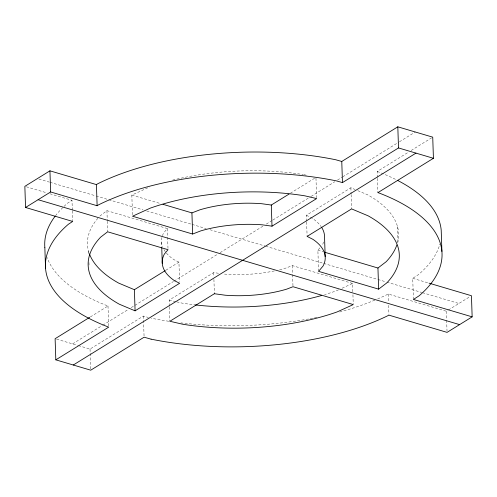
<?xml version="1.0" encoding="UTF-8"?>
<svg xmlns="http://www.w3.org/2000/svg" width="497" height="497" viewBox="0 0 497 497"><rect width="100%" height="100%" fill="white"/><g stroke="black" fill="none" stroke-linecap="round" stroke-linejoin="round"><path stroke-width="0.37" stroke-dasharray="2.48 1.86" d="M99.903 216.052L106.936 210.666L167.334 228.564L163.656 232.931A81.539 35.616 -1.9 0 0 162.488 246.5M318.583 271.356L317.881 250.221L320.143 247.537M72.32 210.125L71.997 200.316L67.679 203.087A198.309 86.621 -1.9 0 0 63.964 206.46M413.429 299.455L412.727 278.326L418.375 274.692A198.409 86.664 -1.9 0 0 439.932 243.965M90.379 316.906L108.004 306.003A198.309 86.621 -1.9 0 1 47.103 257.589M165.83 270.25L178.932 262.149L179.585 281.774M290.341 193.265L314.632 178.249M72.581 343.881L102.227 325.547M102.885 325.144L128.58 309.252M131.214 307.624L173.385 281.55M174.043 281.147L217.524 254.259M220.159 252.625L263 226.141M266.293 224.104L272.226 220.432M272.884 220.028L310.457 196.793M311.116 196.39L334.848 181.716M337.488 180.082L342.098 177.23M342.756 176.82L398.787 142.179M399.451 141.769L415.268 131.991M78.396 345.608L90.038 349.056L143.397 316.061L148.274 317.446M169.365 306.164L169.166 300.126L213.691 272.598L219.469 273.393M306.606 221.308L306.407 215.269L350.894 187.76L355.026 189.494M377.391 177.541L377.186 171.502L408.553 152.113M411.168 150.492L431.421 137.967M377.658 298.939A198.309 86.621 -1.9 0 0 388.269 294.031L446.356 311.24L447.679 310.426M448.337 310.016L470.131 296.541M132.475 214.716L131.829 195.091L149.585 187.009M338.569 289.819L336.469 290.776A155.66 67.996 -1.9 0 1 324.572 294.634M342.066 288.229L352.566 283.452L352.839 291.751M352.566 283.452L292.298 265.591L286.067 267.995A81.539 35.616 -1.9 0 1 278.904 269.921M304.046 174.683L306.276 175.199M169.166 300.126L175.963 301.704M176.721 301.878L182.008 303.102A155.66 67.996 -1.9 0 0 195.445 304.934M377.186 171.502L377.913 171.707A198.409 86.664 -1.9 0 1 396.426 179.821M131.829 195.091L160.761 203.664M317.881 250.221L323.069 251.762M412.727 278.326L428.339 282.948M38.884 179.026L49.296 182.113M50.035 182.331L95.399 195.775M96.145 195.992L108.042 199.521M108.787 199.738L142.993 209.877M146.714 210.977L191.333 224.197M192.078 224.42L206.205 228.608M209.927 229.707L264.938 246.009M265.684 246.232L322.907 263.186M323.653 263.404L377.155 279.258M377.9 279.482L386.076 281.905M386.815 282.122L421.748 292.472M422.487 292.696L458.905 303.481M26.322 186.779L46.948 192.892M49.899 193.768L71.997 200.316M56.577 339.14L77.669 345.39M357.784 190.655L367.438 194.7A155.66 67.996 -1.9 0 1 397.525 242.797M306.407 215.269L312.24 218.22A81.539 35.616 -1.9 0 1 321.019 226.458M178.932 262.149L173.82 259.564A81.539 35.616 -1.9 0 1 163.755 249.295M446.356 311.24L446.629 319.54M446.66 320.298L447.008 330.859M397.488 226.564L398.041 243.163M388.25 294.025L388.53 302.325M388.629 305.344L388.927 314.402M377.416 178.293L377.888 192.637M350.894 187.76L351.093 193.799M351.118 194.557L351.596 208.895M352.938 294.771L353.243 303.822M315.968 178.187L316.62 197.812M306.63 222.06L307.109 236.398M292.298 265.591L292.571 273.89M292.596 274.648L292.975 285.968M213.691 272.598L213.816 276.369M213.915 279.389L214.393 293.727M167.334 228.564L168.036 249.693M169.39 306.922L169.868 321.261M161.568 242.244L161.724 246.773M143.397 316.061L144.068 336.438M106.936 210.666L107.259 220.475M107.284 221.233L107.632 231.795M108.004 306.003L108.706 327.138M88.565 251.221L88.69 254.992M88.944 262.54L89.044 265.56M90.038 349.056L90.74 370.184M72.345 210.877L72.699 221.445M323.628 242.008A81.539 35.616 -1.9 0 1 322.398 244.853M274.394 270.933A81.539 35.616 -1.9 0 1 224.52 274.089M88.969 252.557A155.66 67.996 -1.9 0 1 98.754 217.295M172.639 180.113A155.66 67.996 -1.9 0 1 303.319 174.565M55.453 215.804A198.309 86.621 -1.9 0 1 63.367 207.032M374.862 300.126A198.309 86.621 -1.9 0 1 339.383 312.091M316.98 317.359A198.309 86.621 -1.9 0 1 180.983 322.895M168.738 321.261A198.309 86.621 -1.9 0 1 151.1 318.167"/><path stroke-width="0.75" d="M324.553 252.196L377.944 268.02L386.157 261.726A155.66 67.996 -1.9 0 0 396.854 244.984M378.646 289.148L386.852 282.861A155.66 67.996 -1.9 0 0 368.14 215.835L351.596 208.895L307.109 236.398L312.942 239.349A81.539 35.616 -1.9 0 1 323.1 265.982L318.583 271.356L378.646 289.148L377.944 268.02M89.727 317.31L55.117 338.706L55.819 359.84L108.706 327.138A198.309 86.621 -1.9 0 1 68.418 224.228L72.699 221.445L25.552 207.473L24.85 186.344L49.942 170.831L96.424 184.604L97.636 183.822A198.409 86.664 -1.9 0 1 335.686 159.742L341.768 161.469L397.811 126.816L432.725 137.16L433.427 158.294L377.888 192.637L378.615 192.842A198.409 86.664 -1.9 0 1 419.077 295.827L413.429 299.455L472.15 316.856L471.448 295.727L429.079 283.172M25.552 207.473L50.644 191.96L97.126 205.733L98.338 204.957A198.409 86.664 -1.9 0 1 336.388 180.877L342.47 182.598L398.513 147.944L433.427 158.294M89.441 253.892A155.66 67.996 -1.9 0 0 118.621 283.079L134.389 289.695L165.178 270.66M162.985 204.323L191.923 212.896L199.993 209.79A81.539 35.616 -1.9 0 1 261.534 203.695L271.3 205.037L289.024 194.078M135.085 310.824L179.634 283.284L174.515 280.693A81.539 35.616 -1.9 0 1 164.358 254.06L168.036 249.693L107.632 231.795L100.605 237.187A155.66 67.996 -1.9 0 0 119.317 304.214L135.085 310.824L134.389 289.695M272.002 226.172L316.645 198.564L304.748 195.812A155.66 67.996 -1.9 0 0 150.287 208.137L132.525 216.226L192.625 234.031L200.695 230.919A81.539 35.616 -1.9 0 1 262.236 224.824L272.002 226.172L271.3 205.037M73.283 365.009L415.97 153.119M472.15 316.856L447.058 332.369L388.952 315.154A198.309 86.621 -1.9 0 1 151.088 339.153M151.069 339.171L144.093 337.196L90.74 370.184L55.819 359.84M38.095 199.719L459.601 324.616M441.914 251.457L441.212 230.322A198.409 86.664 -1.9 0 0 397.799 180.523M397.811 126.816L398.513 147.944M341.768 161.469L342.47 182.598M325.187 256.669L324.485 235.541A81.539 35.616 -1.9 0 0 321.478 227.123M191.923 212.896L192.625 234.031M161.749 247.525L162.27 263.373M96.424 184.604L97.126 205.733M49.942 170.831L50.644 191.96M44.842 247.456L45.544 268.591M321.652 295.479A155.66 67.996 -1.9 0 1 195.445 304.934M44.848 247.456A198.309 86.621 -1.9 0 1 54.999 216.4M214.393 293.727L169.868 321.261L182.71 324.237A155.66 67.996 -1.9 0 0 337.171 311.905L353.268 304.58L293 286.719L286.763 289.124A81.539 35.616 -1.9 0 1 225.222 295.218L214.393 293.727"/></g></svg>
